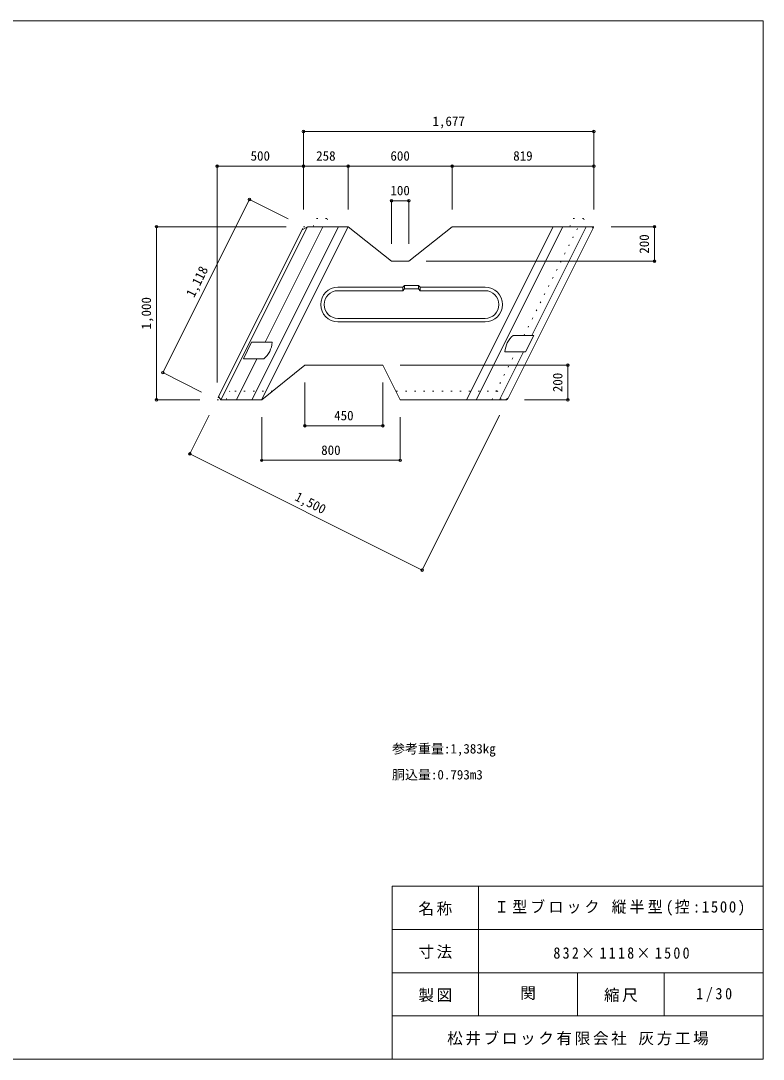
# Model space of a CAD drawing. Units: millimetres, scale not verified. Extents: x 165 to 8745, y 150 to 6150.
# Drawn here: x 4455 to 8745, y 150 to 6150 of the extents above; entities that cross this region are included whole.
import ezdxf
from ezdxf.enums import TextEntityAlignment as Align

# ---------------------------------------------------------------- set-up
doc = ezdxf.new("R2010")
doc.units = ezdxf.units.MM
doc.header["$LTSCALE"] = 30
doc.header["$PDMODE"] = 32
doc.header["$PDSIZE"] = 15
doc.linetypes.add('DOTTED', pattern=[1.75, 0.25, -1.5])
for name, color, linetype, lineweight in [('_0-0_', 7, 'Continuous', 18), ('_0-1_', 7, 'Continuous', 18), ('_0-2_', 4, 'Continuous', 9)]:
    doc.layers.add(name, color=color, linetype=linetype, lineweight=lineweight)
doc.styles.add('ＭＳ ゴシック', font='')
doc.styles.get('ＭＳ ゴシック').set_extended_font_data('MS Gothic')

msp = doc.modelspace()

# ---------------------------------------------------------------- linework, layer by layer
at = {"layer": '_0-0_'}
for p, q in [((8745, 6150), (165, 6150)), ((8745, 150), (8745, 6150)), ((8745, 1150), (6600, 1150)), ((6600, 150), (6600, 1150)), ((7100, 400), (7100, 1150)), ((8745, 900), (6600, 900)), ((8745, 650), (6600, 650)), ((7672.5, 400), (7672.5, 650)), ((8172.5, 400), (8172.5, 650)), ((8745, 400), (6600, 400)), ((165, 150), (8745, 150))]:
    msp.add_line(p, q, dxfattribs=at)
at = {"layer": '_0-1_', "linetype": 'DOTTED'}
for p, q in [((6144.09, 4960.32), (6164.09, 5007.32)), ((6224.09, 5007.32), (6164.09, 5007.32)), ((6224.09, 5007.32), (6244.09, 4960.32)), ((7627.29, 4960.32), (7647.29, 5007.32)), ((7707.29, 5007.32), (7647.29, 5007.32)), ((7707.29, 5007.32), (7727.29, 4960.32)), ((6080.14, 4942.44), (6089.09, 4960.32)), ((6089.09, 4960.32), (6111.45, 4960.32)), ((7362.66, 4332.25), (7676.69, 4960.32)), ((7766.14, 4960.32), (7756.14, 4960.32)), ((7761.67, 4951.38), (7766.14, 4960.32)), ((7176.69, 3960.32), (7315.16, 4237.25)), ((5598.03, 3978.21), (5589.09, 3960.32)), ((5589.09, 3960.32), (5611.45, 3960.32)), ((5641.09, 3960.32), (5662.36, 4010.32)), ((5909.59, 4010.32), (5662.36, 4010.32)), ((7209.86, 4010.32), (6622.09, 4010.32)), ((7231.14, 3960.32), (7209.86, 4010.32)), ((7256.14, 3960.32), (7266.14, 3960.32)), ((7266.14, 3960.32), (7270.61, 3969.27))]:
    msp.add_line(p, q, dxfattribs=at)
at = {"layer": '_0-1_'}
for p, q in [((5598.03, 3978.21), (6080.14, 4942.44)), ((5611.45, 3960.32), (6111.45, 4960.32)), ((5790.33, 3960.32), (6290.33, 4960.32)), ((5846.23, 3960.32), (6346.23, 4960.32)), ((5866.85, 4292.25), (6200.89, 4960.32)), ((6080.14, 4942.44), (6111.45, 4960.32)), ((6111.45, 4960.32), (6347.09, 4960.32)), ((6347.09, 4960.32), (6597.09, 4760.32)), ((6697.09, 4760.32), (6947.09, 4960.32)), ((6947.09, 4960.32), (7756.14, 4960.32)), ((7031.35, 3960.32), (7531.35, 4960.32)), ((7087.25, 3960.32), (7587.25, 4960.32)), ((7761.67, 4951.38), (7270.61, 3969.27)), ((7721.42, 4960.32), (7407.38, 4332.25)), ((7756.14, 4960.32), (7761.67, 4951.38)), ((6597.09, 4760.32), (6697.09, 4760.32)), ((6672.94, 4620.32), (6662.94, 4610.32)), ((6752.94, 4620.32), (6672.94, 4620.32)), ((6672.94, 4620.32), (6672.94, 4600.32)), ((6752.94, 4600.32), (6752.94, 4620.32)), ((6752.94, 4620.32), (6762.94, 4610.32)), ((6287.94, 4610.32), (6662.94, 4610.32)), ((6662.94, 4590.32), (6287.94, 4590.32)), ((6662.94, 4610.32), (6662.94, 4590.32)), ((6672.94, 4600.32), (6662.94, 4590.32)), ((6672.94, 4600.32), (6752.94, 4600.32)), ((6752.94, 4600.32), (6762.94, 4590.32)), ((6762.94, 4610.32), (7137.94, 4610.32)), ((6762.94, 4610.32), (6762.94, 4590.32)), ((7137.94, 4590.32), (6762.94, 4590.32)), ((6287.94, 4430.32), (7137.94, 4430.32)), ((6287.94, 4410.32), (7137.94, 4410.32)), ((7300.3, 4332.25), (7418.56, 4332.25)), ((7371.06, 4237.25), (7418.56, 4332.25)), ((5788.59, 4292.25), (5741.09, 4197.25)), ((5788.59, 4292.25), (5906.85, 4292.25)), ((7359.88, 4237.25), (7221.42, 3960.32)), ((7252.8, 4237.25), (7371.06, 4237.25)), ((5700.89, 3960.32), (5819.35, 4197.25)), ((5741.09, 4197.25), (5859.35, 4197.25)), ((5847.09, 3960.32), (6097.09, 4160.32)), ((6547.09, 4160.32), (6097.09, 4160.32)), ((6547.09, 4160.32), (6647.09, 3960.32)), ((5598.03, 3978.21), (5611.45, 3960.32)), ((5611.45, 3960.32), (5847.09, 3960.32)), ((6647.09, 3960.32), (7256.14, 3960.32)), ((7256.14, 3960.32), (7270.61, 3969.27))]:
    msp.add_line(p, q, dxfattribs=at)
for centre, radius, start, end in [((6287.94, 4510.32), 100, 90, 270), ((6287.94, 4510.32), 80, 90, 270), ((7137.94, 4510.32), 100, 270, 90), ((7137.94, 4510.32), 80, 270, 90), ((7382.09, 4231.98), 129.4, 129.20453, 177.66536), ((5777.56, 4297.52), 129.4, 309.20453, 357.66536)]:
    msp.add_arc(centre, radius, start, end, dxfattribs=at)
at = {"layer": '_0-2_'}
for p, q in [((6089.09, 5510.32), (6089.09, 5060.32)), ((6089.09, 5510.32), (7766.14, 5510.32)), ((7766.14, 5510.32), (7766.14, 5060.32)), ((5589.09, 5310.32), (7766.14, 5310.32)), ((5589.09, 5310.32), (5589.09, 4060.32)), ((6347.09, 5310.32), (6347.09, 5060.32)), ((6347.09, 5310.32), (6347.09, 5060.32)), ((6947.09, 5310.32), (6947.09, 5060.32)), ((5776.04, 5116.85), (5276.04, 4116.85)), ((5776.04, 5116.85), (5999.64, 5005.05)), ((6597.09, 5110.32), (6697.09, 5110.32)), ((6597.09, 5110.32), (6597.09, 4860.32)), ((6697.09, 5110.32), (6697.09, 4860.32)), ((5239.09, 4960.32), (5989.09, 4960.32)), ((5239.09, 3960.32), (5239.09, 4960.32)), ((8116.14, 4960.32), (7866.14, 4960.32)), ((8116.14, 4960.32), (8116.14, 4760.32)), ((8116.14, 4760.32), (6797.09, 4760.32)), ((7616.14, 4160.32), (6647.09, 4160.32)), ((7616.14, 3960.32), (7616.14, 4160.32)), ((5276.04, 4116.85), (5499.64, 4005.05)), ((6097.09, 3810.32), (6097.09, 4060.32)), ((6547.09, 3810.32), (6547.09, 4060.32)), ((5239.09, 3960.32), (5489.09, 3960.32)), ((7616.14, 3960.32), (7366.14, 3960.32)), ((5432.56, 3647.28), (5544.37, 3870.88)), ((5847.09, 3610.32), (5847.09, 3860.32)), ((6647.09, 3610.32), (6647.09, 3860.32)), ((6774.2, 2976.45), (7221.42, 3870.88)), ((6097.09, 3810.32), (6547.09, 3810.32)), ((5432.56, 3647.28), (6774.2, 2976.45)), ((5847.09, 3610.32), (6647.09, 3610.32))]:
    msp.add_line(p, q, dxfattribs=at)
for p in [(6089.09, 5510.32), (7766.14, 5510.32), (5589.09, 5310.32), (6089.09, 5310.32), (6347.09, 5310.32), (6947.09, 5310.32), (7766.14, 5310.32), (5776.04, 5116.85), (6597.09, 5110.32), (6697.09, 5110.32), (5239.09, 4960.32), (8116.14, 4960.32), (8116.14, 4760.32), (7616.14, 4160.32), (5276.04, 4116.85), (5239.09, 3960.32), (7616.14, 3960.32), (6097.09, 3810.32), (6547.09, 3810.32), (5432.56, 3647.28), (5847.09, 3610.32), (6647.09, 3610.32), (6774.2, 2976.45)]:
    msp.add_point(p, dxfattribs=at)

# ---------------------------------------------------------------- texts
at = {"layer": '_0-0_', "color": 4, "style": 'ＭＳ ゴシック'}
for s, p in [('参考重量:1,383㎏', (6600, 1900)), ('胴込量:0.793m3', (6600, 1750))]:
    msp.add_text(s, height=54.99, dxfattribs=at).set_placement(p, align=Align.BOTTOM_LEFT)
at = {"layer": '_0-0_', "style": 'ＭＳ ゴシック'}
msp.add_text('関', height=65.98, dxfattribs=at).set_placement((7341.25, 480), align=Align.BOTTOM_LEFT)
at = {"layer": '_0-0_', "char_height": 65.98, "attachment_point": 7, "style": 'ＭＳ ゴシック'}
for s, insert in [('\\T1.17;名称', (6752.5, 980)), ('\\T1.22;\\W0.95;Ｉ型ブロック\\~縦半型(控:1500)', (7191.25, 980)), ('\\T1.17;寸法', (6752.5, 730)), ('\\T1.32;\\W0.9;832×1118×1500', (7532.5, 730)), ('\\T1.17;製図', (6752.5, 480)), ('\\T1.17;縮尺', (7825, 480)), ('\\T1.38;\\W0.9;1/30', (8357.5, 480)), ('\\T1.17;松井ブロック有限会社\\~灰方工場', (6918.75, 230))]:
    msp.add_mtext(s, dxfattribs=dict(at, insert=insert))
at = {"layer": '_0-2_', "style": 'ＭＳ ゴシック'}
for s, p in [('1,677', (6833.86, 5525.32)), ('500', (5782.84, 5325.32)), ('258', (6161.84, 5325.32)), ('600', (6590.84, 5325.32)), ('819', (7300.36, 5325.32)), ('100', (6590.84, 5125.32)), ('450', (6265.84, 3825.32)), ('800', (6190.84, 3625.32))]:
    msp.add_text(s, height=54.99, dxfattribs=at).set_placement(p, align=Align.BOTTOM_LEFT)
for s, rotation, p in [('200', 90, (8101.14, 4804.07)), ('1,118', 63.435, (5470.69, 4539.71)), ('1,000', 90, (5224.09, 4366.57)), ('200', 90, (7601.14, 4004.07)), ('1,500', 333.435, (6026.24, 3367.21))]:
    msp.add_text(s, height=54.99, rotation=rotation, dxfattribs=at).set_placement(p, align=Align.BOTTOM_LEFT)

doc.saveas('drawing.dxf')
